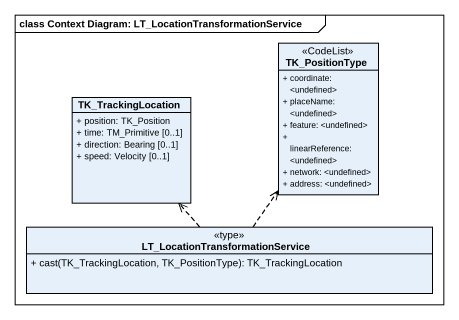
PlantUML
@startuml
mainframe class Context Diagram: LT_LocationTransformationService
hide circle
hide empty members
skinparam classAttributeIconSize 0
class TK_PositionType <<CodeList>> {
  + coordinate: <undefined>
  + placeName: <undefined>
  + feature: <undefined>
  + linearReference: <undefined>
  + network: <undefined>
  + address: <undefined>
}
class TK_TrackingLocation {
  + position: TK_Position
  + time: TM_Primitive [0..1]
  + direction: Bearing [0..1]
  + speed: Velocity [0..1]
}
class "LT_LocationTransformationService" as LT_LocationTransformationSer <<type>> {
  + cast(TK_TrackingLocation, TK_PositionType): TK_TrackingLocation
}
LT_LocationTransformationSer .up.> TK_PositionType
LT_LocationTransformationSer .up.> TK_TrackingLocation
@enduml
